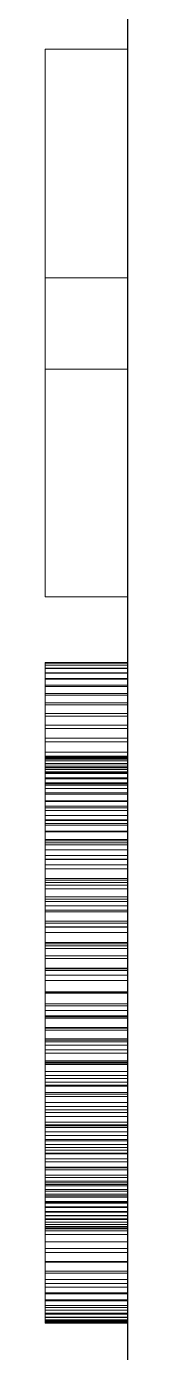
# Paper-space layout '01_三视图' of a CAD drawing. Header units: millimetres. Extents: x 8 to 450, y 8 to 289.
# Drawn here: x 177.12 to 177.25, y 110.092 to 112.185 of the extents above; entities that cross this region are included whole.
import ezdxf

# ---------------------------------------------------------------- set-up
doc = ezdxf.new("R2010")
doc.units = ezdxf.units.MM
doc.linetypes.add('WP_HIDDEN', pattern=[2.3, 1.5, -0.8])
doc.layers.add('HIDDEN', color=7, linetype='WP_HIDDEN', lineweight=13)
doc.layers.add('VISIBLE', color=7, linetype='CONTINUOUS', lineweight=25)

psp = doc.layouts.new('01_三视图')

# ---------------------------------------------------------------- linework, layer by layer
at = {"layer": 'HIDDEN'}
for points in [[(177.12, 111.7882), (177.12, 112.1489)], [(177.25, 112.1489), (177.12, 112.1489)], [(177.12, 112.1489), (177.12, 111.2848)], [(177.25, 112.1489), (177.25, 111.2848)], [(177.25, 111.7882), (177.25, 112.1489)], [(177.12, 111.644), (177.12, 111.7882)], [(177.25, 111.7882), (177.12, 111.7882)], [(177.25, 111.644), (177.25, 111.7882)], [(177.25, 111.644), (177.12, 111.644)], [(177.12, 111.2848), (177.12, 111.644)], [(177.25, 111.2848), (177.25, 111.644)], [(177.25, 111.2848), (177.12, 111.2848)], [(177.25, 111.1807), (177.12, 111.1807)], [(177.12, 111.1807), (177.12, 111.1797)], [(177.12, 111.1796), (177.12, 111.1807)], [(177.25, 111.1797), (177.12, 111.1797)], [(177.12, 111.1797), (177.12, 111.1767)], [(177.25, 111.1796), (177.12, 111.1796)], [(177.12, 111.1765), (177.12, 111.1796)], [(177.25, 111.1767), (177.12, 111.1767)], [(177.12, 111.1767), (177.12, 111.1717)], [(177.25, 111.1765), (177.12, 111.1765)], [(177.12, 111.1713), (177.12, 111.1765)], [(177.25, 111.1807), (177.25, 111.1797)], [(177.25, 111.1796), (177.25, 111.1807)], [(177.25, 111.1797), (177.25, 111.1767)], [(177.25, 111.1765), (177.25, 111.1796)], [(177.25, 111.1767), (177.25, 111.1717)], [(177.25, 111.1713), (177.25, 111.1765)], [(177.25, 111.1717), (177.12, 111.1717)], [(177.12, 111.1717), (177.12, 111.1648)], [(177.25, 111.1713), (177.12, 111.1713)], [(177.12, 111.1639), (177.12, 111.1713)], [(177.25, 111.1648), (177.12, 111.1648)], [(177.12, 111.1648), (177.12, 111.1558)], [(177.25, 111.1639), (177.12, 111.1639)], [(177.12, 111.1545), (177.12, 111.1639)], [(177.25, 111.1558), (177.12, 111.1558)], [(177.12, 111.1558), (177.12, 111.1449)], [(177.25, 111.1545), (177.12, 111.1545)], [(177.12, 111.143), (177.12, 111.1545)], [(177.25, 111.1717), (177.25, 111.1648)], [(177.25, 111.1639), (177.25, 111.1713)], [(177.25, 111.1648), (177.25, 111.1558)], [(177.25, 111.1545), (177.25, 111.1639)], [(177.25, 111.1558), (177.25, 111.1449)], [(177.25, 111.143), (177.25, 111.1545)], [(177.25, 111.1449), (177.12, 111.1449)], [(177.12, 111.1449), (177.12, 111.132)], [(177.25, 111.143), (177.12, 111.143)], [(177.12, 111.1294), (177.12, 111.143)], [(177.25, 111.132), (177.12, 111.132)], [(177.12, 111.132), (177.12, 111.1171)], [(177.25, 111.1449), (177.25, 111.132)], [(177.25, 111.1294), (177.25, 111.143)], [(177.25, 111.132), (177.25, 111.1171)], [(177.25, 111.1294), (177.12, 111.1294)], [(177.12, 111.1138), (177.12, 111.1294)], [(177.25, 111.1171), (177.12, 111.1171)], [(177.12, 111.1171), (177.12, 111.1003)], [(177.25, 111.1138), (177.12, 111.1138)], [(177.12, 111.0961), (177.12, 111.1138)], [(177.25, 111.1138), (177.25, 111.1294)], [(177.25, 111.1171), (177.25, 111.1003)], [(177.25, 111.0961), (177.25, 111.1138)], [(177.25, 111.1003), (177.12, 111.1003)], [(177.12, 111.1003), (177.12, 111.0817)], [(177.25, 111.0961), (177.12, 111.0961)], [(177.12, 111.0768), (177.12, 111.0961)], [(177.25, 111.1003), (177.25, 111.0817)], [(177.25, 111.0768), (177.25, 111.0961)], [(177.25, 111.0817), (177.12, 111.0817)], [(177.12, 111.0817), (177.12, 111.0613)], [(177.25, 111.0768), (177.12, 111.0768)], [(177.12, 111.0557), (177.12, 111.0768)], [(177.25, 111.0817), (177.25, 111.0613)], [(177.25, 111.0557), (177.25, 111.0768)], [(177.25, 111.0613), (177.12, 111.0613)], [(177.12, 111.0613), (177.12, 111.0391)], [(177.25, 111.0557), (177.12, 111.0557)], [(177.12, 111.0329), (177.12, 111.0557)], [(177.25, 111.0613), (177.25, 111.0391)], [(177.25, 111.0329), (177.25, 111.0557)], [(177.25, 111.0391), (177.12, 111.0391)], [(177.12, 111.0391), (177.12, 111.0151)], [(177.12, 111.0083), (177.12, 111.0329)], [(177.25, 111.0329), (177.12, 111.0329)], [(177.12, 111.0312), (177.12, 111.032)], [(177.12, 111.032), (177.12, 111.0315)], [(177.25, 111.032), (177.12, 111.032)], [(177.12, 111.0315), (177.12, 111.0303)], [(177.25, 111.0315), (177.12, 111.0315)], [(177.12, 111.0291), (177.12, 111.0312)], [(177.25, 111.0312), (177.12, 111.0312)], [(177.12, 111.0303), (177.12, 111.0283)], [(177.25, 111.0303), (177.12, 111.0303)], [(177.12, 111.0256), (177.12, 111.0291)], [(177.25, 111.0291), (177.12, 111.0291)], [(177.12, 111.0283), (177.12, 111.0254)], [(177.25, 111.0283), (177.12, 111.0283)], [(177.25, 111.0391), (177.25, 111.0151)], [(177.25, 111.0083), (177.25, 111.0329)], [(177.25, 111.0312), (177.25, 111.032)], [(177.25, 111.032), (177.25, 111.0315)], [(177.25, 111.0315), (177.25, 111.0303)], [(177.25, 111.0291), (177.25, 111.0312)], [(177.25, 111.0303), (177.25, 111.0283)], [(177.25, 111.0256), (177.25, 111.0291)], [(177.25, 111.0283), (177.25, 111.0254)], [(177.12, 111.0207), (177.12, 111.0256)], [(177.25, 111.0256), (177.12, 111.0256)], [(177.12, 111.0254), (177.12, 111.0217)], [(177.25, 111.0254), (177.12, 111.0254)], [(177.12, 111.0217), (177.12, 111.0172)], [(177.25, 111.0217), (177.12, 111.0217)], [(177.12, 111.0144), (177.12, 111.0207)], [(177.25, 111.0207), (177.12, 111.0207)], [(177.12, 111.0172), (177.12, 111.0118)], [(177.25, 111.0172), (177.12, 111.0172)], [(177.25, 111.0151), (177.12, 111.0151)], [(177.12, 111.0151), (177.12, 110.9893)], [(177.12, 111.0066), (177.12, 111.0144)], [(177.25, 111.0144), (177.12, 111.0144)], [(177.12, 111.0118), (177.12, 111.0056)], [(177.25, 111.0118), (177.12, 111.0118)], [(177.12, 110.982), (177.12, 111.0083)], [(177.25, 111.0083), (177.12, 111.0083)], [(177.12, 110.9975), (177.12, 111.0066)], [(177.25, 111.0066), (177.12, 111.0066)], [(177.25, 111.0207), (177.25, 111.0256)], [(177.25, 111.0254), (177.25, 111.0217)], [(177.25, 111.0217), (177.25, 111.0172)], [(177.25, 111.0144), (177.25, 111.0207)], [(177.25, 111.0172), (177.25, 111.0118)], [(177.25, 111.0151), (177.25, 110.9893)], [(177.25, 111.0066), (177.25, 111.0144)], [(177.25, 111.0118), (177.25, 111.0056)], [(177.25, 110.982), (177.25, 111.0083)], [(177.25, 110.9975), (177.25, 111.0066)], [(177.12, 111.0056), (177.12, 110.9987)], [(177.25, 111.0056), (177.12, 111.0056)], [(177.12, 110.9987), (177.12, 110.9908)], [(177.25, 110.9987), (177.12, 110.9987)], [(177.12, 110.987), (177.12, 110.9975)], [(177.25, 110.9975), (177.12, 110.9975)], [(177.12, 110.9908), (177.12, 110.9822)], [(177.25, 110.9908), (177.12, 110.9908)], [(177.25, 110.9893), (177.12, 110.9893)], [(177.12, 110.9893), (177.12, 110.9617)], [(177.12, 110.9751), (177.12, 110.987)], [(177.25, 110.987), (177.12, 110.987)], [(177.25, 111.0056), (177.25, 110.9987)], [(177.25, 110.9987), (177.25, 110.9908)], [(177.25, 110.987), (177.25, 110.9975)], [(177.25, 110.9908), (177.25, 110.9822)], [(177.25, 110.9893), (177.25, 110.9617)], [(177.25, 110.9751), (177.25, 110.987)], [(177.12, 110.9822), (177.12, 110.9728)], [(177.25, 110.9822), (177.12, 110.9822)], [(177.12, 110.9539), (177.12, 110.982)], [(177.25, 110.982), (177.12, 110.982)], [(177.12, 110.9619), (177.12, 110.9751)], [(177.25, 110.9751), (177.12, 110.9751)], [(177.12, 110.9728), (177.12, 110.9625)], [(177.25, 110.9728), (177.12, 110.9728)], [(177.25, 110.9822), (177.25, 110.9728)], [(177.25, 110.9539), (177.25, 110.982)], [(177.25, 110.9619), (177.25, 110.9751)], [(177.25, 110.9728), (177.25, 110.9625)], [(177.12, 110.9625), (177.12, 110.9514)], [(177.25, 110.9625), (177.12, 110.9625)], [(177.12, 110.9474), (177.12, 110.9619)], [(177.25, 110.9619), (177.12, 110.9619)], [(177.25, 110.9617), (177.12, 110.9617)], [(177.12, 110.9617), (177.12, 110.9323)], [(177.12, 110.9241), (177.12, 110.9539)], [(177.25, 110.9539), (177.12, 110.9539)], [(177.12, 110.9514), (177.12, 110.9395)], [(177.25, 110.9514), (177.12, 110.9514)], [(177.12, 110.9316), (177.12, 110.9474)], [(177.25, 110.9474), (177.12, 110.9474)], [(177.25, 110.9625), (177.25, 110.9514)], [(177.25, 110.9474), (177.25, 110.9619)], [(177.25, 110.9617), (177.25, 110.9323)], [(177.25, 110.9241), (177.25, 110.9539)], [(177.25, 110.9514), (177.25, 110.9395)], [(177.25, 110.9316), (177.25, 110.9474)], [(177.12, 110.9395), (177.12, 110.9267)], [(177.25, 110.9395), (177.12, 110.9395)], [(177.25, 110.9323), (177.12, 110.9323)], [(177.12, 110.9323), (177.12, 110.9015)], [(177.12, 110.9145), (177.12, 110.9316)], [(177.25, 110.9316), (177.12, 110.9316)], [(177.12, 110.9267), (177.12, 110.9134)], [(177.25, 110.9267), (177.12, 110.9267)], [(177.12, 110.8931), (177.12, 110.9241)], [(177.25, 110.9241), (177.12, 110.9241)], [(177.25, 110.9395), (177.25, 110.9267)], [(177.25, 110.9323), (177.25, 110.9015)], [(177.25, 110.9145), (177.25, 110.9316)], [(177.25, 110.9267), (177.25, 110.9134)], [(177.25, 110.8931), (177.25, 110.9241)], [(177.12, 110.8961), (177.12, 110.9145)], [(177.25, 110.9145), (177.12, 110.9145)], [(177.12, 110.9134), (177.12, 110.8995)], [(177.25, 110.9134), (177.12, 110.9134)], [(177.25, 110.8961), (177.25, 110.9145)], [(177.25, 110.9134), (177.25, 110.8995)], [(177.25, 110.9015), (177.12, 110.9015)], [(177.12, 110.9015), (177.12, 110.8698)], [(177.12, 110.8995), (177.12, 110.8852)], [(177.25, 110.8995), (177.12, 110.8995)], [(177.12, 110.8763), (177.12, 110.8961)], [(177.25, 110.8961), (177.12, 110.8961)], [(177.12, 110.8616), (177.12, 110.8931)], [(177.25, 110.8931), (177.12, 110.8931)], [(177.12, 110.8852), (177.12, 110.8705)], [(177.25, 110.8852), (177.12, 110.8852)], [(177.25, 110.9015), (177.25, 110.8698)], [(177.25, 110.8995), (177.25, 110.8852)], [(177.25, 110.8763), (177.25, 110.8961)], [(177.25, 110.8616), (177.25, 110.8931)], [(177.25, 110.8852), (177.25, 110.8705)], [(177.12, 110.8553), (177.12, 110.8763)], [(177.25, 110.8763), (177.12, 110.8763)], [(177.12, 110.8705), (177.12, 110.8553)], [(177.25, 110.8705), (177.12, 110.8705)], [(177.25, 110.8698), (177.12, 110.8698)], [(177.12, 110.8698), (177.12, 110.8372)], [(177.12, 110.8294), (177.12, 110.8616)], [(177.25, 110.8616), (177.12, 110.8616)], [(177.25, 110.8553), (177.25, 110.8763)], [(177.25, 110.8705), (177.25, 110.8553)], [(177.25, 110.8698), (177.25, 110.8372)], [(177.25, 110.8294), (177.25, 110.8616)], [(177.12, 110.8334), (177.12, 110.8553)], [(177.12, 110.8553), (177.12, 110.8397)], [(177.25, 110.8553), (177.12, 110.8553)], [(177.25, 110.8553), (177.12, 110.8553)], [(177.12, 110.8397), (177.12, 110.8236)], [(177.25, 110.8397), (177.12, 110.8397)], [(177.25, 110.8334), (177.25, 110.8553)], [(177.25, 110.8553), (177.25, 110.8397)], [(177.25, 110.8397), (177.25, 110.8236)], [(177.25, 110.8372), (177.12, 110.8372)], [(177.12, 110.8372), (177.12, 110.8037)], [(177.12, 110.8107), (177.12, 110.8334)], [(177.25, 110.8334), (177.12, 110.8334)], [(177.12, 110.7966), (177.12, 110.8294)], [(177.25, 110.8294), (177.12, 110.8294)], [(177.12, 110.8236), (177.12, 110.8071)], [(177.25, 110.8236), (177.12, 110.8236)], [(177.25, 110.8372), (177.25, 110.8037)], [(177.25, 110.8107), (177.25, 110.8334)], [(177.25, 110.7966), (177.25, 110.8294)], [(177.25, 110.8236), (177.25, 110.8071)], [(177.12, 110.7874), (177.12, 110.8107)], [(177.25, 110.8107), (177.12, 110.8107)], [(177.12, 110.8071), (177.12, 110.7901)], [(177.25, 110.8071), (177.12, 110.8071)], [(177.25, 110.8037), (177.12, 110.8037)], [(177.12, 110.8037), (177.12, 110.7692)], [(177.25, 110.7874), (177.25, 110.8107)], [(177.25, 110.8071), (177.25, 110.7901)], [(177.25, 110.8037), (177.25, 110.7692)], [(177.12, 110.7632), (177.12, 110.7966)], [(177.25, 110.7966), (177.12, 110.7966)], [(177.12, 110.7901), (177.12, 110.7727)], [(177.25, 110.7901), (177.12, 110.7901)], [(177.12, 110.7634), (177.12, 110.7874)], [(177.25, 110.7874), (177.12, 110.7874)], [(177.25, 110.7632), (177.25, 110.7966)], [(177.25, 110.7901), (177.25, 110.7727)], [(177.25, 110.7634), (177.25, 110.7874)], [(177.12, 110.7727), (177.12, 110.7548)], [(177.25, 110.7727), (177.12, 110.7727)], [(177.25, 110.7692), (177.12, 110.7692)], [(177.12, 110.7692), (177.12, 110.7338)], [(177.12, 110.7388), (177.12, 110.7634)], [(177.25, 110.7634), (177.12, 110.7634)], [(177.12, 110.7292), (177.12, 110.7632)], [(177.25, 110.7632), (177.12, 110.7632)], [(177.25, 110.7727), (177.25, 110.7548)], [(177.25, 110.7692), (177.25, 110.7338)], [(177.25, 110.7388), (177.25, 110.7634)], [(177.25, 110.7292), (177.25, 110.7632)], [(177.12, 110.7548), (177.12, 110.7365)], [(177.25, 110.7548), (177.12, 110.7548)], [(177.12, 110.7135), (177.12, 110.7388)], [(177.25, 110.7388), (177.12, 110.7388)], [(177.12, 110.7365), (177.12, 110.7177)], [(177.25, 110.7365), (177.12, 110.7365)], [(177.25, 110.7548), (177.25, 110.7365)], [(177.25, 110.7135), (177.25, 110.7388)], [(177.25, 110.7365), (177.25, 110.7177)], [(177.25, 110.7338), (177.12, 110.7338)], [(177.12, 110.7338), (177.12, 110.6974)], [(177.12, 110.6946), (177.12, 110.7292)], [(177.25, 110.7292), (177.12, 110.7292)], [(177.12, 110.7177), (177.12, 110.6985)], [(177.25, 110.7177), (177.12, 110.7177)], [(177.12, 110.6875), (177.12, 110.7135)], [(177.25, 110.7135), (177.12, 110.7135)], [(177.25, 110.7338), (177.25, 110.6974)], [(177.25, 110.6946), (177.25, 110.7292)], [(177.25, 110.7177), (177.25, 110.6985)], [(177.25, 110.6875), (177.25, 110.7135)], [(177.12, 110.6985), (177.12, 110.6788)], [(177.25, 110.6985), (177.12, 110.6985)], [(177.25, 110.6974), (177.12, 110.6974)], [(177.12, 110.6974), (177.12, 110.6601)], [(177.12, 110.6594), (177.12, 110.6946)], [(177.25, 110.6946), (177.12, 110.6946)], [(177.25, 110.6985), (177.25, 110.6788)], [(177.25, 110.6974), (177.25, 110.6601)], [(177.25, 110.6594), (177.25, 110.6946)], [(177.12, 110.6609), (177.12, 110.6875)], [(177.25, 110.6875), (177.12, 110.6875)], [(177.12, 110.6788), (177.12, 110.6587)], [(177.25, 110.6788), (177.12, 110.6788)], [(177.25, 110.6609), (177.25, 110.6875)], [(177.25, 110.6788), (177.25, 110.6587)], [(177.12, 110.6419), (177.12, 110.6609)], [(177.25, 110.6609), (177.12, 110.6609)], [(177.25, 110.6601), (177.12, 110.6601)], [(177.12, 110.6601), (177.12, 110.6317)], [(177.12, 110.6214), (177.12, 110.6594)], [(177.25, 110.6594), (177.12, 110.6594)], [(177.12, 110.6587), (177.12, 110.6389)], [(177.25, 110.6587), (177.12, 110.6587)], [(177.25, 110.6419), (177.25, 110.6609)], [(177.25, 110.6601), (177.25, 110.6317)], [(177.25, 110.6214), (177.25, 110.6594)], [(177.25, 110.6587), (177.25, 110.6389)], [(177.12, 110.6233), (177.12, 110.6419)], [(177.25, 110.6419), (177.12, 110.6419)], [(177.12, 110.6389), (177.12, 110.6195)], [(177.25, 110.6389), (177.12, 110.6389)], [(177.25, 110.6317), (177.12, 110.6317)], [(177.12, 110.6317), (177.12, 110.6038)], [(177.25, 110.6233), (177.25, 110.6419)], [(177.25, 110.6389), (177.25, 110.6195)], [(177.25, 110.6317), (177.25, 110.6038)], [(177.12, 110.6049), (177.12, 110.6233)], [(177.25, 110.6233), (177.12, 110.6233)], [(177.12, 110.5845), (177.12, 110.6214)], [(177.25, 110.6214), (177.12, 110.6214)], [(177.12, 110.6195), (177.12, 110.6006)], [(177.25, 110.6195), (177.12, 110.6195)], [(177.25, 110.6049), (177.25, 110.6233)], [(177.25, 110.5845), (177.25, 110.6214)], [(177.25, 110.6195), (177.25, 110.6006)], [(177.12, 110.587), (177.12, 110.6049)], [(177.25, 110.6049), (177.12, 110.6049)], [(177.25, 110.6038), (177.12, 110.6038)], [(177.12, 110.6038), (177.12, 110.5767)], [(177.12, 110.6006), (177.12, 110.5821)], [(177.25, 110.6006), (177.12, 110.6006)], [(177.25, 110.587), (177.25, 110.6049)], [(177.25, 110.6038), (177.25, 110.5767)], [(177.25, 110.6006), (177.25, 110.5821)], [(177.12, 110.5693), (177.12, 110.587)], [(177.25, 110.587), (177.12, 110.587)], [(177.12, 110.5485), (177.12, 110.5845)], [(177.25, 110.5845), (177.12, 110.5845)], [(177.12, 110.5821), (177.12, 110.564)], [(177.25, 110.5821), (177.12, 110.5821)], [(177.25, 110.5767), (177.12, 110.5767)], [(177.12, 110.5767), (177.12, 110.5502)], [(177.12, 110.552), (177.12, 110.5693)], [(177.25, 110.5693), (177.12, 110.5693)], [(177.25, 110.5693), (177.25, 110.587)], [(177.25, 110.5485), (177.25, 110.5845)], [(177.25, 110.5821), (177.25, 110.564)], [(177.25, 110.5767), (177.25, 110.5502)], [(177.25, 110.552), (177.25, 110.5693)], [(177.12, 110.564), (177.12, 110.5463)], [(177.25, 110.564), (177.12, 110.564)], [(177.12, 110.535), (177.12, 110.552)], [(177.25, 110.552), (177.12, 110.552)], [(177.25, 110.5502), (177.12, 110.5502)], [(177.12, 110.5502), (177.12, 110.5243)], [(177.12, 110.5136), (177.12, 110.5485)], [(177.25, 110.5485), (177.12, 110.5485)], [(177.12, 110.5463), (177.12, 110.5291)], [(177.25, 110.5463), (177.12, 110.5463)], [(177.25, 110.564), (177.25, 110.5463)], [(177.25, 110.535), (177.25, 110.552)], [(177.25, 110.5502), (177.25, 110.5243)], [(177.25, 110.5136), (177.25, 110.5485)], [(177.25, 110.5463), (177.25, 110.5291)], [(177.12, 110.5184), (177.12, 110.535)], [(177.25, 110.535), (177.12, 110.535)], [(177.12, 110.5291), (177.12, 110.5122)], [(177.25, 110.5291), (177.12, 110.5291)], [(177.25, 110.5184), (177.25, 110.535)], [(177.25, 110.5291), (177.25, 110.5122)], [(177.25, 110.5243), (177.12, 110.5243)], [(177.12, 110.5243), (177.12, 110.4992)], [(177.12, 110.5021), (177.12, 110.5184)], [(177.25, 110.5184), (177.12, 110.5184)], [(177.12, 110.4798), (177.12, 110.5136)], [(177.25, 110.5136), (177.12, 110.5136)], [(177.12, 110.5122), (177.12, 110.4958)], [(177.25, 110.5122), (177.12, 110.5122)], [(177.25, 110.5243), (177.25, 110.4992)], [(177.25, 110.5021), (177.25, 110.5184)], [(177.25, 110.4798), (177.25, 110.5136)], [(177.25, 110.5122), (177.25, 110.4958)], [(177.12, 110.4861), (177.12, 110.5021)], [(177.25, 110.5021), (177.12, 110.5021)], [(177.25, 110.4992), (177.12, 110.4992)], [(177.12, 110.4992), (177.12, 110.4747)], [(177.12, 110.4958), (177.12, 110.4799)], [(177.25, 110.4958), (177.12, 110.4958)], [(177.12, 110.4705), (177.12, 110.4861)], [(177.25, 110.4861), (177.12, 110.4861)], [(177.25, 110.4861), (177.25, 110.5021)], [(177.25, 110.4992), (177.25, 110.4747)], [(177.25, 110.4958), (177.25, 110.4799)], [(177.25, 110.4705), (177.25, 110.4861)], [(177.12, 110.4799), (177.12, 110.4643)], [(177.25, 110.4799), (177.12, 110.4799)], [(177.12, 110.4469), (177.12, 110.4798)], [(177.25, 110.4798), (177.12, 110.4798)], [(177.25, 110.4747), (177.12, 110.4747)], [(177.12, 110.4747), (177.12, 110.4508)], [(177.12, 110.4552), (177.12, 110.4705)], [(177.25, 110.4705), (177.12, 110.4705)], [(177.12, 110.4643), (177.12, 110.4492)], [(177.25, 110.4643), (177.12, 110.4643)], [(177.25, 110.4799), (177.25, 110.4643)], [(177.25, 110.4469), (177.25, 110.4798)], [(177.25, 110.4747), (177.25, 110.4508)], [(177.25, 110.4552), (177.25, 110.4705)], [(177.25, 110.4643), (177.25, 110.4492)], [(177.12, 110.4402), (177.12, 110.4552)], [(177.25, 110.4552), (177.12, 110.4552)], [(177.25, 110.4508), (177.12, 110.4508)], [(177.12, 110.4508), (177.12, 110.4276)], [(177.12, 110.4492), (177.12, 110.4344)], [(177.25, 110.4492), (177.12, 110.4492)], [(177.12, 110.4151), (177.12, 110.4469)], [(177.25, 110.4469), (177.12, 110.4469)], [(177.25, 110.4402), (177.25, 110.4552)], [(177.25, 110.4508), (177.25, 110.4276)], [(177.25, 110.4492), (177.25, 110.4344)], [(177.25, 110.4151), (177.25, 110.4469)], [(177.12, 110.4255), (177.12, 110.4402)], [(177.25, 110.4402), (177.12, 110.4402)], [(177.12, 110.4344), (177.12, 110.4201)], [(177.25, 110.4344), (177.12, 110.4344)], [(177.25, 110.4276), (177.12, 110.4276)], [(177.12, 110.4276), (177.12, 110.4051)], [(177.12, 110.4112), (177.12, 110.4255)], [(177.25, 110.4255), (177.12, 110.4255)], [(177.12, 110.4201), (177.12, 110.4063)], [(177.25, 110.4201), (177.12, 110.4201)], [(177.25, 110.4255), (177.25, 110.4402)], [(177.25, 110.4344), (177.25, 110.4201)], [(177.25, 110.4276), (177.25, 110.4051)], [(177.25, 110.4112), (177.25, 110.4255)], [(177.25, 110.4201), (177.25, 110.4063)], [(177.12, 110.3843), (177.12, 110.4151)], [(177.25, 110.4151), (177.12, 110.4151)], [(177.12, 110.3973), (177.12, 110.4112)], [(177.25, 110.4112), (177.12, 110.4112)], [(177.12, 110.4063), (177.12, 110.3928)], [(177.25, 110.4063), (177.12, 110.4063)], [(177.25, 110.4051), (177.12, 110.4051)], [(177.12, 110.4051), (177.12, 110.3832)], [(177.25, 110.3843), (177.25, 110.4151)], [(177.25, 110.3973), (177.25, 110.4112)], [(177.25, 110.4063), (177.25, 110.3928)], [(177.25, 110.4051), (177.25, 110.3832)], [(177.12, 110.3839), (177.12, 110.3973)], [(177.25, 110.3973), (177.12, 110.3973)], [(177.12, 110.3928), (177.12, 110.38)], [(177.25, 110.3928), (177.12, 110.3928)], [(177.12, 110.3549), (177.12, 110.3843)], [(177.25, 110.3843), (177.12, 110.3843)], [(177.12, 110.3714), (177.12, 110.3839)], [(177.25, 110.3839), (177.12, 110.3839)], [(177.25, 110.3832), (177.12, 110.3832)], [(177.12, 110.3832), (177.12, 110.362)], [(177.12, 110.38), (177.12, 110.368)], [(177.25, 110.38), (177.12, 110.38)], [(177.25, 110.3839), (177.25, 110.3973)], [(177.25, 110.3928), (177.25, 110.38)], [(177.25, 110.3549), (177.25, 110.3843)], [(177.25, 110.3714), (177.25, 110.3839)], [(177.25, 110.3832), (177.25, 110.362)], [(177.25, 110.38), (177.25, 110.368)], [(177.12, 110.3597), (177.12, 110.3714)], [(177.25, 110.3714), (177.12, 110.3714)], [(177.12, 110.368), (177.12, 110.3568)], [(177.25, 110.368), (177.12, 110.368)], [(177.25, 110.362), (177.12, 110.362)], [(177.12, 110.362), (177.12, 110.3415)], [(177.12, 110.349), (177.12, 110.3597)], [(177.25, 110.3597), (177.12, 110.3597)], [(177.25, 110.3597), (177.25, 110.3714)], [(177.25, 110.368), (177.25, 110.3568)], [(177.25, 110.362), (177.25, 110.3415)], [(177.25, 110.349), (177.25, 110.3597)], [(177.12, 110.3568), (177.12, 110.3464)], [(177.25, 110.3568), (177.12, 110.3568)], [(177.12, 110.3273), (177.12, 110.3549)], [(177.25, 110.3549), (177.12, 110.3549)], [(177.12, 110.339), (177.12, 110.349)], [(177.25, 110.349), (177.12, 110.349)], [(177.12, 110.3464), (177.12, 110.3369)], [(177.25, 110.3464), (177.12, 110.3464)], [(177.25, 110.3415), (177.12, 110.3415)], [(177.12, 110.3415), (177.12, 110.3216)], [(177.12, 110.33), (177.12, 110.339)], [(177.25, 110.339), (177.12, 110.339)], [(177.12, 110.3369), (177.12, 110.3282)], [(177.25, 110.3369), (177.12, 110.3369)], [(177.25, 110.3568), (177.25, 110.3464)], [(177.25, 110.3273), (177.25, 110.3549)], [(177.25, 110.339), (177.25, 110.349)], [(177.25, 110.3464), (177.25, 110.3369)], [(177.25, 110.3415), (177.25, 110.3216)], [(177.25, 110.33), (177.25, 110.339)], [(177.25, 110.3369), (177.25, 110.3282)], [(177.12, 110.3218), (177.12, 110.33)], [(177.25, 110.33), (177.12, 110.33)], [(177.12, 110.3282), (177.12, 110.3204)], [(177.25, 110.3282), (177.12, 110.3282)], [(177.12, 110.3016), (177.12, 110.3273)], [(177.25, 110.3273), (177.12, 110.3273)], [(177.12, 110.3144), (177.12, 110.3218)], [(177.25, 110.3218), (177.12, 110.3218)], [(177.25, 110.3216), (177.12, 110.3216)], [(177.12, 110.3216), (177.12, 110.3024)], [(177.12, 110.3204), (177.12, 110.3133)], [(177.25, 110.3204), (177.12, 110.3204)], [(177.25, 110.3218), (177.25, 110.33)], [(177.25, 110.3282), (177.25, 110.3204)], [(177.25, 110.3016), (177.25, 110.3273)], [(177.25, 110.3144), (177.25, 110.3218)], [(177.25, 110.3216), (177.25, 110.3024)], [(177.25, 110.3204), (177.25, 110.3133)], [(177.12, 110.308), (177.12, 110.3144)], [(177.25, 110.3144), (177.12, 110.3144)], [(177.12, 110.3133), (177.12, 110.3071)], [(177.25, 110.3133), (177.12, 110.3133)], [(177.12, 110.3024), (177.12, 110.308)], [(177.25, 110.308), (177.12, 110.308)], [(177.12, 110.3071), (177.12, 110.3017)], [(177.25, 110.3071), (177.12, 110.3071)], [(177.25, 110.3024), (177.12, 110.3024)], [(177.12, 110.3024), (177.12, 110.2839)], [(177.12, 110.2976), (177.12, 110.3024)], [(177.25, 110.3024), (177.12, 110.3024)], [(177.12, 110.3017), (177.12, 110.2972)], [(177.25, 110.3017), (177.12, 110.3017)], [(177.12, 110.2777), (177.12, 110.3016)], [(177.25, 110.3016), (177.12, 110.3016)], [(177.12, 110.2937), (177.12, 110.2976)], [(177.25, 110.2976), (177.12, 110.2976)], [(177.12, 110.2972), (177.12, 110.2935)], [(177.25, 110.2972), (177.12, 110.2972)], [(177.25, 110.308), (177.25, 110.3144)], [(177.25, 110.3133), (177.25, 110.3071)], [(177.25, 110.3024), (177.25, 110.308)], [(177.25, 110.3071), (177.25, 110.3017)], [(177.25, 110.3024), (177.25, 110.2839)], [(177.25, 110.2976), (177.25, 110.3024)], [(177.25, 110.3017), (177.25, 110.2972)], [(177.25, 110.2777), (177.25, 110.3016)], [(177.25, 110.2937), (177.25, 110.2976)], [(177.25, 110.2972), (177.25, 110.2935)], [(177.12, 110.2907), (177.12, 110.2937)], [(177.25, 110.2937), (177.12, 110.2937)], [(177.12, 110.2935), (177.12, 110.2906)], [(177.25, 110.2935), (177.12, 110.2935)], [(177.12, 110.2886), (177.12, 110.2907)], [(177.25, 110.2907), (177.12, 110.2907)], [(177.12, 110.2906), (177.12, 110.2885)], [(177.25, 110.2906), (177.12, 110.2906)], [(177.12, 110.2873), (177.12, 110.2886)], [(177.25, 110.2886), (177.12, 110.2886)], [(177.12, 110.2885), (177.12, 110.2872)], [(177.25, 110.2885), (177.12, 110.2885)], [(177.12, 110.2868), (177.12, 110.2873)], [(177.25, 110.2873), (177.12, 110.2873)], [(177.12, 110.2872), (177.12, 110.2868)], [(177.25, 110.2872), (177.12, 110.2872)], [(177.25, 110.2868), (177.12, 110.2868)], [(177.25, 110.2839), (177.12, 110.2839)], [(177.12, 110.2839), (177.12, 110.2662)], [(177.12, 110.2557), (177.12, 110.2777)], [(177.25, 110.2777), (177.12, 110.2777)], [(177.25, 110.2907), (177.25, 110.2937)], [(177.25, 110.2935), (177.25, 110.2906)], [(177.25, 110.2886), (177.25, 110.2907)], [(177.25, 110.2906), (177.25, 110.2885)], [(177.25, 110.2873), (177.25, 110.2886)], [(177.25, 110.2885), (177.25, 110.2872)], [(177.25, 110.2868), (177.25, 110.2873)], [(177.25, 110.2872), (177.25, 110.2868)], [(177.25, 110.2839), (177.25, 110.2662)], [(177.25, 110.2557), (177.25, 110.2777)], [(177.25, 110.2662), (177.12, 110.2662)], [(177.12, 110.2662), (177.12, 110.2497)], [(177.12, 110.2355), (177.12, 110.2557)], [(177.25, 110.2557), (177.12, 110.2557)], [(177.25, 110.2662), (177.25, 110.2497)], [(177.25, 110.2355), (177.25, 110.2557)], [(177.25, 110.2497), (177.12, 110.2497)], [(177.12, 110.2497), (177.12, 110.2343)], [(177.12, 110.2171), (177.12, 110.2355)], [(177.25, 110.2355), (177.12, 110.2355)], [(177.25, 110.2343), (177.12, 110.2343)], [(177.12, 110.2343), (177.12, 110.2201)], [(177.25, 110.2497), (177.25, 110.2343)], [(177.25, 110.2171), (177.25, 110.2355)], [(177.25, 110.2343), (177.25, 110.2201)], [(177.25, 110.2201), (177.12, 110.2201)], [(177.12, 110.2201), (177.12, 110.207)], [(177.12, 110.2006), (177.12, 110.2171)], [(177.25, 110.2171), (177.12, 110.2171)], [(177.25, 110.2201), (177.25, 110.207)], [(177.25, 110.2006), (177.25, 110.2171)], [(177.25, 110.207), (177.12, 110.207)], [(177.12, 110.207), (177.12, 110.195)], [(177.12, 110.1859), (177.12, 110.2006)], [(177.25, 110.2006), (177.12, 110.2006)], [(177.25, 110.195), (177.12, 110.195)], [(177.12, 110.195), (177.12, 110.1842)], [(177.25, 110.207), (177.25, 110.195)], [(177.25, 110.1859), (177.25, 110.2006)], [(177.25, 110.195), (177.25, 110.1842)], [(177.12, 110.1732), (177.12, 110.1859)], [(177.25, 110.1859), (177.12, 110.1859)], [(177.25, 110.1842), (177.12, 110.1842)], [(177.12, 110.1842), (177.12, 110.1745)], [(177.25, 110.1745), (177.12, 110.1745)], [(177.12, 110.1745), (177.12, 110.166)], [(177.12, 110.1625), (177.12, 110.1732)], [(177.25, 110.1732), (177.12, 110.1732)], [(177.25, 110.1732), (177.25, 110.1859)], [(177.25, 110.1842), (177.25, 110.1745)], [(177.25, 110.1745), (177.25, 110.166)], [(177.25, 110.1625), (177.25, 110.1732)], [(177.25, 110.166), (177.12, 110.166)], [(177.12, 110.166), (177.12, 110.1586)], [(177.12, 110.1537), (177.12, 110.1625)], [(177.25, 110.1625), (177.12, 110.1625)], [(177.25, 110.1586), (177.12, 110.1586)], [(177.12, 110.1586), (177.12, 110.1523)], [(177.12, 110.1469), (177.12, 110.1537)], [(177.25, 110.1537), (177.12, 110.1537)], [(177.25, 110.1523), (177.12, 110.1523)], [(177.12, 110.1523), (177.12, 110.1472)], [(177.25, 110.166), (177.25, 110.1586)], [(177.25, 110.1537), (177.25, 110.1625)], [(177.25, 110.1586), (177.25, 110.1523)], [(177.25, 110.1469), (177.25, 110.1537)], [(177.25, 110.1523), (177.25, 110.1472)], [(177.25, 110.1472), (177.12, 110.1472)], [(177.12, 110.1472), (177.12, 110.1432)], [(177.12, 110.142), (177.12, 110.1469)], [(177.25, 110.1469), (177.12, 110.1469)], [(177.25, 110.1432), (177.12, 110.1432)], [(177.12, 110.1432), (177.12, 110.1404)], [(177.12, 110.1391), (177.12, 110.142)], [(177.25, 110.142), (177.12, 110.142)], [(177.25, 110.1404), (177.12, 110.1404)], [(177.12, 110.1404), (177.12, 110.1387)], [(177.12, 110.1381), (177.12, 110.1391)], [(177.25, 110.1391), (177.12, 110.1391)], [(177.25, 110.1387), (177.12, 110.1387)], [(177.12, 110.1387), (177.12, 110.1381)], [(177.25, 110.1381), (177.12, 110.1381)], [(177.25, 110.1472), (177.25, 110.1432)], [(177.25, 110.142), (177.25, 110.1469)], [(177.25, 110.1432), (177.25, 110.1404)], [(177.25, 110.1391), (177.25, 110.142)], [(177.25, 110.1404), (177.25, 110.1387)], [(177.25, 110.1381), (177.25, 110.1391)], [(177.25, 110.1387), (177.25, 110.1381)]]:
    psp.add_lwpolyline(points, dxfattribs=at)
at = {"layer": 'VISIBLE'}
psp.add_lwpolyline([(177.25, 59.5), (177.25, 124.5)], dxfattribs=at)

doc.saveas('drawing.dxf')
